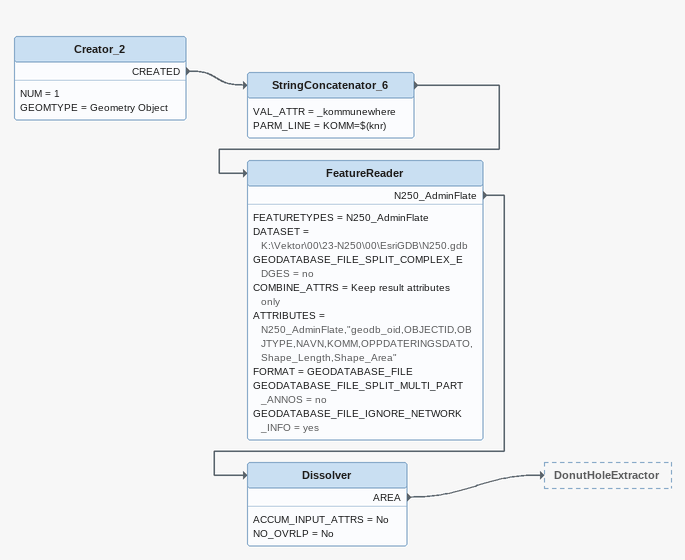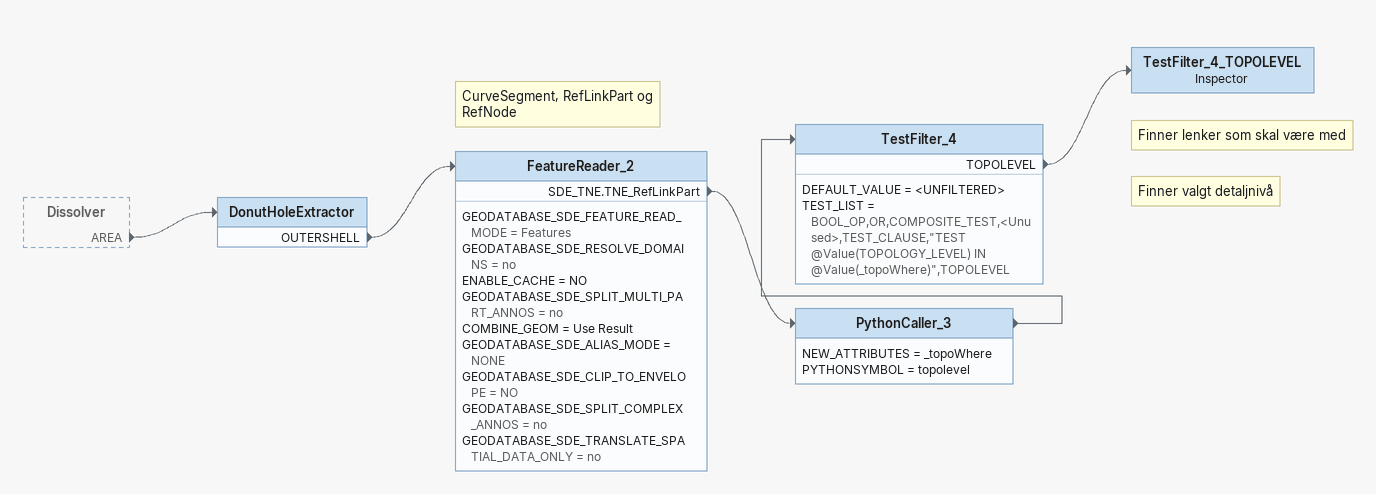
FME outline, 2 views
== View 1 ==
Creator_2
    NUM = 1
    GEOMTYPE = Geometry Object
    CREATED -> StringConcatenator_6
StringConcatenator_6
    VAL_ATTR = _kommunewhere
    PARM_LINE = KOMM=$(knr)
    -> FeatureReader
FeatureReader
    FEATURETYPES = N250_AdminFlate
    DATASET = K:\Vektor\00\23-N250\00\EsriGDB\N250.gdb
    GEODATABASE_FILE_SPLIT_COMPLEX_EDGES = no
    COMBINE_ATTRS = Keep result attributes only
    ATTRIBUTES = N250_AdminFlate,"geodb_oid,OBJECTID,OBJTYPE,NAVN,KOMM,OPPDATERINGSDATO,Shape_Length,Shape_Area"
    FORMAT = GEODATABASE_FILE
    GEODATABASE_FILE_SPLIT_MULTI_PART_ANNOS = no
    GEODATABASE_FILE_IGNORE_NETWORK_INFO = yes
    N250_AdminFlate -> Dissolver
Dissolver
    ACCUM_INPUT_ATTRS = No
    NO_OVRLP = No
    AREA -> DonutHoleExtractor

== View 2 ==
Dissolver [outside]
    AREA -> DonutHoleExtractor
DonutHoleExtractor
    OUTERSHELL -> FeatureReader_2
Note: CurveSegment, RefLinkPart og RefNode
FeatureReader_2
    GEODATABASE_SDE_FEATURE_READ_MODE = Features
    GEODATABASE_SDE_RESOLVE_DOMAINS = no
    ENABLE_CACHE = NO
    GEODATABASE_SDE_SPLIT_MULTI_PART_ANNOS = no
    COMBINE_GEOM = Use Result
    GEODATABASE_SDE_ALIAS_MODE = NONE
    GEODATABASE_SDE_CLIP_TO_ENVELOPE = NO
    GEODATABASE_SDE_SPLIT_COMPLEX_ANNOS = no
    GEODATABASE_SDE_TRANSLATE_SPATIAL_DATA_ONLY = no
    SDE_TNE.TNE_RefLinkPart -> PythonCaller_3
Note: Finner valgt detaljnivå
PythonCaller_3
    NEW_ATTRIBUTES = _topoWhere
    PYTHONSYMBOL = topolevel
    -> TestFilter_4
Note: Finner lenker som skal være med
TestFilter_4
    DEFAULT_VALUE = <UNFILTERED>
    TEST_LIST = BOOL_OP,OR,COMPOSITE_TEST,<Unused>,TEST_CLAUSE,"TEST @Value(TOPOLOGY_LEVEL) IN @Value(_topoWhere)",TOPOLEVEL
    TOPOLEVEL -> TestFilter_4_TOPOLEVEL
TestFilter_4_TOPOLEVEL: Inspector
